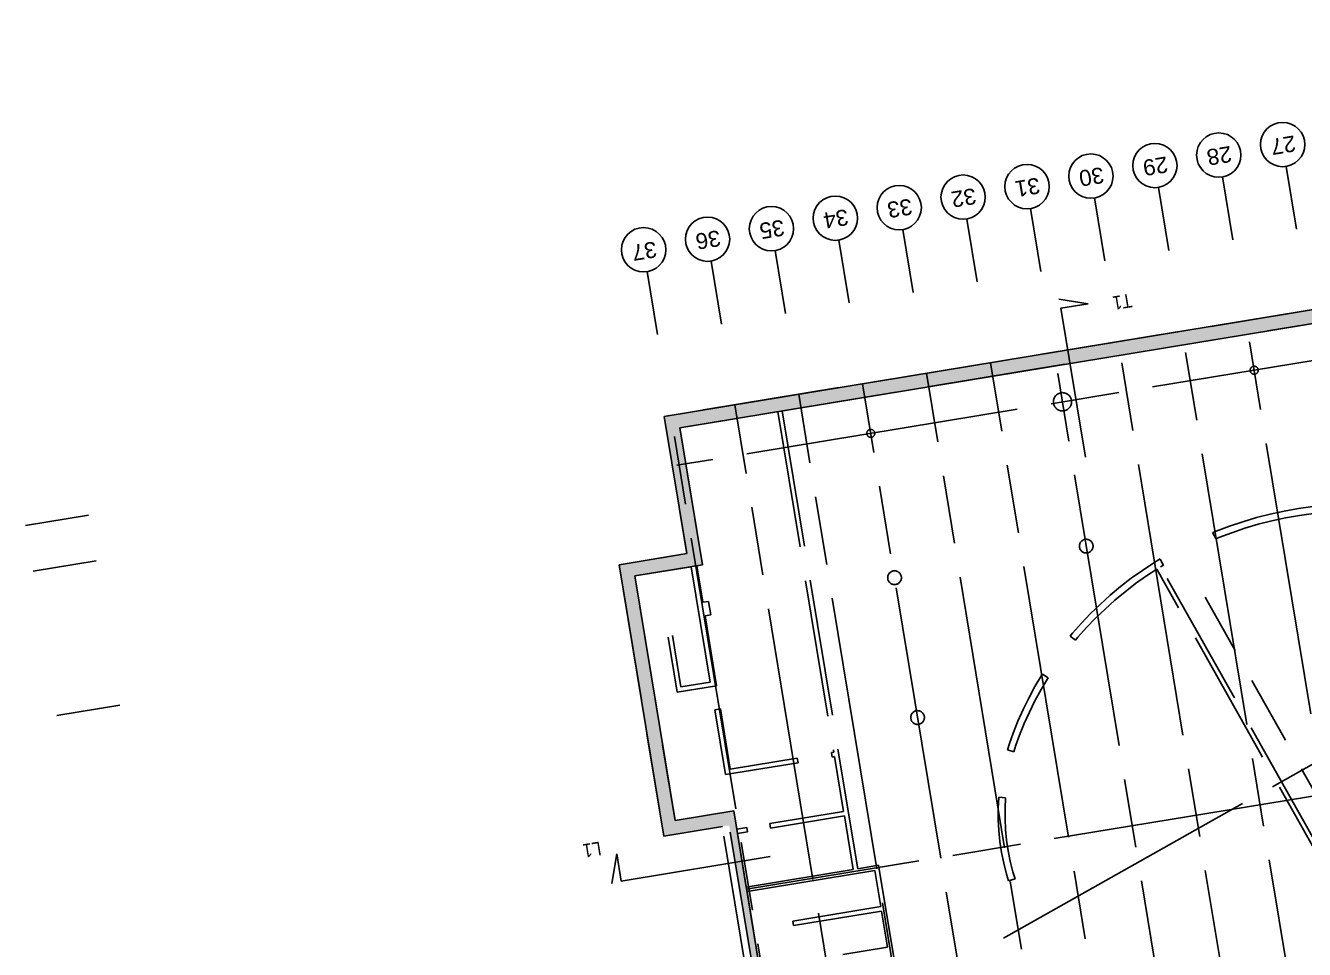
# Model space of a CAD drawing. Header units: millimetres. Extents: x 33242 to 33523, y 51624 to 51793.
# Drawn here: x 33242.4 to 33298.4, y 51671.3 to 51711.8 of the extents above; entities that cross this region are included whole.
import ezdxf

# ---------------------------------------------------------------- set-up
doc = ezdxf.new("R2010")
doc.units = ezdxf.units.MM
doc.header["$LTSCALE"] = 0.5
doc.header["$PDMODE"] = 34
doc.header["$PDSIZE"] = 0.05
doc.linetypes.add('ACAD_ISO02W100', pattern=[15, 12, -3])
doc.linetypes.add('ACAD_ISO08W100', pattern=[36, 24, -3, 6, -3])
for name, color, linetype in [('00-TRAMES-BAT', 7, 'ACAD_ISO08W100'), ('02-MURS-PORTEUR', 1, 'CONTINUOUS'), ('02-MURS-POTEAU', 6, 'CONTINUOUS'), ('10-ANN-REPCOUPE', 1, 'CONTINUOUS'), ('14-HACH-MURS', 253, 'CONTINUOUS')]:
    doc.layers.add(name, color=color, linetype=linetype)
doc.styles.add('REPCOUP', font='ARIAL.TTF', dxfattribs={"width": 0.85, "height": 0.6})
doc.styles.add('TRAME', font='ARIAL.TTF')

msp = doc.modelspace()

# ---------------------------------------------------------------- hatches: boundary and pattern name
at = {"layer": '14-HACH-MURS'}
h = msp.add_hatch(color=256, dxfattribs=at)
h.paths.add_polyline_path([(33382.291, 51659.11), (33296.201, 51644.935), (33296.157, 51645.201), (33295.96, 51645.168), (33296.033, 51644.727), (33296.526, 51644.808), (33297.168, 51640.91), (33264.705, 51635.565), (33264.632, 51636.009), (33264.435, 51635.976), (33264.508, 51635.532), (33259.525, 51634.712), (33255.505, 51659.126), (33263.211, 51660.395), (33263.283, 51659.961), (33263.48, 51659.993), (33263.408, 51660.427), (33275.782, 51662.465), (33276.058, 51660.787), (33275.722, 51660.732), (33275.755, 51660.535), (33276.337, 51660.631), (33276.028, 51662.505), (33276.226, 51662.538), (33276.193, 51662.735), (33275.848, 51662.678), (33273.422, 51677.41), (33270.857, 51676.988), (33269.095, 51687.684), (33272.055, 51688.171), (33271.068, 51694.17), (33373.734, 51711.076)], flags=16)
h.paths.add_polyline_path([(33382.98, 51658.616), (33370.597, 51656.577), (33370.478, 51656.681), (33297.068, 51644.593), (33297.71, 51640.695), (33259.278, 51634.367), (33255.161, 51659.373), (33275.535, 51662.728), (33273.272, 51676.473), (33273.223, 51676.769), (33270.362, 51676.298), (33268.406, 51688.178), (33271.366, 51688.666), (33270.378, 51694.665), (33374.229, 51711.765)])

# ---------------------------------------------------------------- linework, layer by layer
at = {"layer": '00-TRAMES-BAT'}
for p, q in [((33374.634, 51709.602), (33270.933, 51692.526)), ((33301.723, 51645.663), (33293.04, 51698.396)), ((33304.518, 51646.124), (33295.835, 51698.857)), ((33298.927, 51645.203), (33290.244, 51697.936)), ((33296.131, 51644.743), (33287.448, 51697.476)), ((33293.921, 51640.73), (33284.653, 51697.015)), ((33288.329, 51639.81), (33279.061, 51696.095)), ((33291.125, 51640.27), (33281.857, 51696.555)), ((33285.534, 51639.349), (33276.265, 51695.634)), ((33282.738, 51638.889), (33273.47, 51695.174)), ((33279.357, 51641.981), (33270.674, 51694.713)), ((33285.221, 51671.843), (33312.148, 51686.984)), ((33304.178, 51668.735), (33294.044, 51686.756)), ((33299.284, 51678.142), (33273.987, 51673.976))]:
    msp.add_line(p, q, dxfattribs=at)
at = {"layer": '00-TRAMES-BAT', "color": 3, "linetype": 'Continuous'}
for p, q in [((33298.049, 51702.851), (33297.596, 51705.604)), ((33295.253, 51702.391), (33294.8, 51705.144)), ((33292.458, 51701.93), (33292.004, 51704.683)), ((33289.662, 51701.47), (33289.209, 51704.223)), ((33286.866, 51701.01), (33286.413, 51703.763)), ((33281.275, 51700.089), (33280.822, 51702.842)), ((33284.071, 51700.549), (33283.617, 51703.302)), ((33278.479, 51699.629), (33278.026, 51702.382)), ((33275.684, 51699.168), (33275.23, 51701.921)), ((33272.888, 51698.708), (33272.435, 51701.461)), ((33270.092, 51698.248), (33269.639, 51701.001))]:
    msp.add_line(p, q, dxfattribs=at)
at = {"layer": '00-TRAMES-BAT', "color": 3}
for p, q in [((33245.194, 51690.34), (33242.441, 51689.887)), ((33245.523, 51688.342), (33242.77, 51687.889)), ((33246.563, 51682.027), (33243.81, 51681.574))]:
    msp.add_line(p, q, dxfattribs=at)
at = {"layer": '00-TRAMES-BAT', "color": 3, "linetype": 'Continuous'}
for centre in [(33297.438, 51706.561), (33294.642, 51706.1), (33289.051, 51705.18), (33291.847, 51705.64), (33286.255, 51704.719), (33283.46, 51704.259), (33280.664, 51703.799), (33277.868, 51703.338), (33272.277, 51702.418), (33275.073, 51702.878), (33269.481, 51701.957)]:
    msp.add_circle(centre, 0.97, dxfattribs=at)
at = {"layer": '00-TRAMES-BAT', "linetype": 'Continuous'}
msp.add_point((33298.296, 51679.195), dxfattribs=at)
at = {"layer": '02-MURS-PORTEUR', "color": 8, "linetype": 'ACAD_ISO02W100'}
for p, q in [((33374.229, 51711.765), (33270.378, 51694.665)), ((33354.519, 51707.912), (33271.068, 51694.17)), ((33271.033, 51690.688), (33270.378, 51694.665)), ((33275.35, 51694.875), (33277.803, 51679.976)), ((33275.547, 51694.908), (33278.846, 51674.878)), ((33272.055, 51688.171), (33271.068, 51694.17)), ((33271.366, 51688.666), (33271.065, 51690.491)), ((33294.514, 51689.319), (33294.373, 51689.585)), ((33268.406, 51688.178), (33269.982, 51688.438)), ((33270.179, 51688.47), (33271.366, 51688.666)), ((33292.227, 51688.148), (33292.086, 51688.414)), ((33268.406, 51688.178), (33270.362, 51676.298)), ((33269.095, 51687.684), (33271.562, 51688.09)), ((33269.095, 51687.684), (33270.857, 51676.988)), ((33272.394, 51683.038), (33271.562, 51688.09)), ((33271.809, 51688.13), (33272.055, 51688.171)), ((33272.072, 51686.532), (33271.809, 51688.13)), ((33300.236, 51673.215), (33291.931, 51687.984)), ((33299.006, 51675.81), (33292.101, 51688.09)), ((33272.319, 51686.572), (33272.072, 51686.532)), ((33272.416, 51685.98), (33272.319, 51686.572)), ((33272.169, 51685.94), (33272.416, 51685.98)), ((33272.673, 51682.881), (33272.169, 51685.94)), ((33270.946, 51682.597), (33270.55, 51685.006)), ((33271.111, 51682.827), (33270.74, 51685.079)), ((33288.377, 51684.872), (33288.144, 51685.055)), ((33287.18, 51683.229), (33286.926, 51683.381)), ((33270.946, 51682.597), (33272.673, 51682.881)), ((33271.111, 51682.827), (33272.394, 51683.038)), ((33272.592, 51681.834), (33272.839, 51681.875)), ((33273.06, 51678.992), (33272.592, 51681.834)), ((33273.274, 51679.23), (33272.839, 51681.875)), ((33277.705, 51679.96), (33277.803, 51679.976)), ((33277.737, 51679.762), (33277.705, 51679.96)), ((33285.68, 51679.994), (33285.399, 51680.084)), ((33273.06, 51678.992), (33276.237, 51679.515)), ((33273.274, 51679.23), (33276.205, 51679.713)), ((33276.237, 51679.515), (33276.205, 51679.713)), ((33277.737, 51679.762), (33277.836, 51679.779)), ((33277.836, 51679.779), (33278.231, 51677.381)), ((33285.315, 51677.973), (33285.02, 51678.005)), ((33273.422, 51677.41), (33270.857, 51676.988)), ((33273.554, 51676.61), (33273.422, 51677.41)), ((33278.231, 51677.381), (33275.004, 51676.849)), ((33278.263, 51677.183), (33275.037, 51676.652)), ((33278.263, 51677.183), (33278.648, 51674.845)), ((33272.927, 51676.72), (33270.362, 51676.298)), ((33275.191, 51662.976), (33272.927, 51676.72)), ((33273.998, 51676.684), (33273.554, 51676.61)), ((33274.03, 51676.486), (33273.586, 51676.413)), ((33273.998, 51676.684), (33274.03, 51676.486)), ((33275.004, 51676.849), (33275.037, 51676.652)), ((33273.971, 51674.075), (33273.586, 51676.413)), ((33273.971, 51674.075), (33278.648, 51674.845)), ((33278.846, 51674.878), (33279.76, 51675.028)), ((33279.76, 51675.028), (33280.54, 51670.291)), ((33274.004, 51673.878), (33279.595, 51674.798)), ((33279.595, 51674.798), (33279.855, 51673.22)), ((33285.732, 51674.427), (33285.447, 51674.342)), ((33275.848, 51662.678), (33274.004, 51673.878)), ((33276.01, 51672.586), (33279.855, 51673.22)), ((33276.043, 51672.389), (33276.01, 51672.586)), ((33276.043, 51672.389), (33279.888, 51673.022)), ((33279.888, 51673.022), (33280.147, 51671.443)), ((33278.197, 51671.122), (33280.147, 51671.443))]:
    msp.add_line(p, q, dxfattribs=at)
at = {"layer": '02-MURS-PORTEUR'}
for p, q in [((33374.229, 51711.765), (33270.378, 51694.665)), ((33373.734, 51711.076), (33271.068, 51694.17)), ((33271.366, 51688.666), (33270.378, 51694.665)), ((33272.055, 51688.171), (33271.068, 51694.17)), ((33268.406, 51688.178), (33271.366, 51688.666)), ((33270.362, 51676.298), (33268.406, 51688.178)), ((33272.055, 51688.171), (33269.095, 51687.684)), ((33269.095, 51687.684), (33270.857, 51676.988)), ((33270.857, 51676.988), (33273.422, 51677.41)), ((33275.848, 51662.678), (33273.422, 51677.41)), ((33272.927, 51676.72), (33270.362, 51676.298)), ((33275.535, 51662.728), (33273.272, 51676.473))]:
    msp.add_line(p, q, dxfattribs=at)
at = {"layer": '02-MURS-PORTEUR', "color": 8, "linetype": 'ACAD_ISO02W100'}
for points in [[(33294.377, 51689.579), (33294.53, 51689.643), (33295.107, 51689.862), (33295.695, 51690.06), (33296.291, 51690.236), (33296.896, 51690.392), (33297.508, 51690.525), (33298.127, 51690.637), (33298.752, 51690.725)], [(33294.494, 51689.299), (33294.643, 51689.362), (33295.209, 51689.576), (33295.786, 51689.77), (33296.372, 51689.944), (33296.966, 51690.097), (33297.568, 51690.228), (33298.176, 51690.337), (33298.789, 51690.424), (33299.407, 51690.489), (33300.029, 51690.531), (33300.405, 51690.542)], [(33288.144, 51685.055), (33288.246, 51685.179), (33288.631, 51685.613), (33289.035, 51686.035), (33289.455, 51686.443), (33289.893, 51686.837), (33290.347, 51687.217), (33290.818, 51687.581), (33291.304, 51687.929), (33291.805, 51688.26), (33292.079, 51688.427)], [(33289.251, 51685.832), (33289.257, 51685.838), (33289.67, 51686.237), (33290.099, 51686.622), (33290.545, 51686.993), (33291.007, 51687.349), (33291.484, 51687.69), (33291.931, 51687.984)], [(33292.101, 51688.09), (33292.219, 51688.162)], [(33288.377, 51684.872), (33288.483, 51685), (33288.861, 51685.425), (33289.251, 51685.832)], [(33285.399, 51680.084), (33285.481, 51680.357), (33285.642, 51680.811), (33285.852, 51681.329), (33286.081, 51681.84), (33286.332, 51682.344), (33286.602, 51682.841), (33286.892, 51683.328), (33286.926, 51683.381)], [(33285.68, 51679.994), (33285.768, 51680.284), (33285.925, 51680.725), (33286.13, 51681.231), (33286.356, 51681.731), (33286.602, 51682.225), (33286.868, 51682.711), (33287.153, 51683.188), (33287.18, 51683.229)], [(33285.447, 51674.342), (33285.355, 51674.643), (33285.237, 51675.113), (33285.142, 51675.587), (33285.07, 51676.066), (33285.022, 51676.547), (33284.997, 51677.03), (33284.996, 51677.513), (33285.019, 51677.995), (33285.02, 51678.005)], [(33285.732, 51674.427), (33285.637, 51674.744), (33285.523, 51675.199), (33285.431, 51675.66), (33285.363, 51676.124), (33285.317, 51676.59), (33285.293, 51677.059), (33285.293, 51677.527), (33285.315, 51677.973)]]:
    msp.add_lwpolyline(points, dxfattribs=at)
at = {"layer": '02-MURS-POTEAU', "color": 8, "linetype": 'ACAD_ISO02W100'}
for centre, radius in [((33296.193, 51696.686), 0.175), ((33287.806, 51695.305), 0.4), ((33279.419, 51693.924), 0.175), ((33288.846, 51688.99), 0.3), ((33280.458, 51687.609), 0.3), ((33281.466, 51681.491), 0.3)]:
    msp.add_circle(centre, radius, dxfattribs=at)
at = {"layer": '10-ANN-REPCOUPE'}
for p, q in [((33288.93, 51699.595), (33287.641, 51699.801)), ((33287.74, 51699.399), (33288.93, 51699.595)), ((33288.812, 51692.885), (33287.74, 51699.399)), ((33268.302, 51675.521), (33268.096, 51674.233)), ((33268.498, 51674.331), (33268.302, 51675.521)), ((33275.012, 51675.404), (33268.498, 51674.331))]:
    msp.add_line(p, q, dxfattribs=at)

# ---------------------------------------------------------------- texts
at = {"layer": '00-TRAMES-BAT', "color": 3, "linetype": 'Continuous', "style": 'TRAME'}
for s, p in [('27', (33297.945, 51706.964)), ('28', (33295.149, 51706.504)), ('29', (33292.354, 51706.044)), ('31', (33286.762, 51705.123)), ('30', (33289.558, 51705.583)), ('32', (33283.966, 51704.663)), ('33', (33281.171, 51704.202)), ('34', (33278.375, 51703.742)), ('36', (33272.784, 51702.821)), ('35', (33275.579, 51703.282)), ('37', (33269.993, 51702.332))]:
    msp.add_text(s, height=0.7, rotation=189.3506, dxfattribs=at).set_placement(p)
at = {"layer": '10-ANN-REPCOUPE', "style": 'REPCOUP', "width": 0.85}
for s, p in [('T1', (33290.79, 51700.042)), ('L1', (33267.57, 51676.07))]:
    msp.add_text(s, height=0.6, rotation=189.3506, dxfattribs=at).set_placement(p)

doc.saveas('drawing.dxf')
